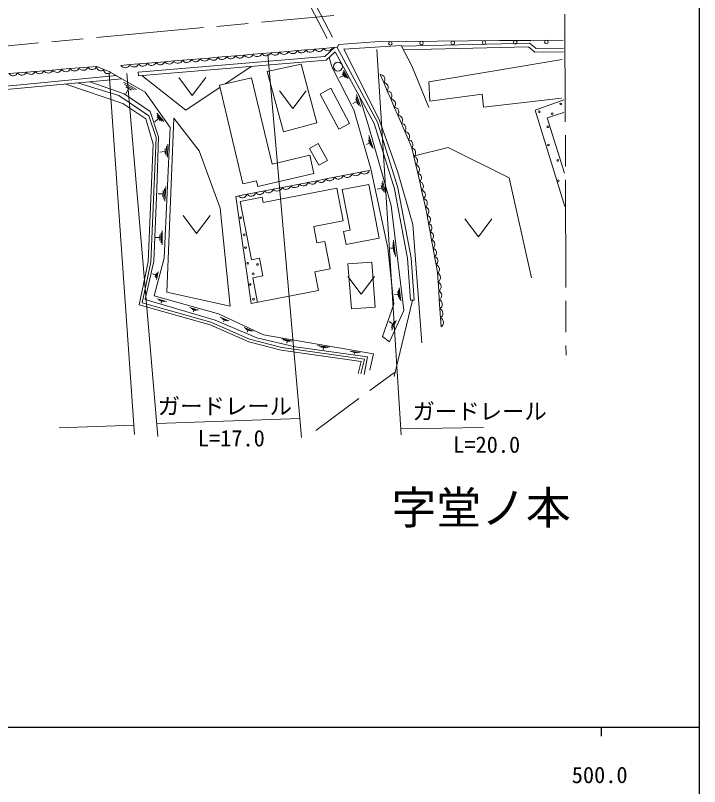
# Model space of a CAD drawing. Units: millimetres, scale not verified. Extents: x 40000 to 680000, y 20000 to 380000.
# Drawn here: x 502594 to 579000, y 198357 to 284498 of the extents above; entities that cross this region are included whole.
import ezdxf
from ezdxf.enums import TextEntityAlignment as Align

# ---------------------------------------------------------------- set-up
doc = ezdxf.new("R2010")
doc.units = ezdxf.units.MM
doc.header["$LTSCALE"] = 1000
doc.linetypes.add('CHAIN', pattern=[18.5, 12, -1.5, 3.5, -1.5])
doc.linetypes.add('DASHED', pattern=[7.5, 6, -1.5])
for name, color, linetype, lineweight in [('M-BGD', 7, 'Continuous', 13), ('M-BGD-EXST', 7, 'Continuous', 13), ('M-BMK', 2, 'CHAIN', 13), ('M-STR-HTXT', 7, 'Continuous', 13), ('M-TTL-BAND', 7, 'Continuous', 25)]:
    doc.layers.add(name, color=color, linetype=linetype, lineweight=lineweight)
doc.layers.add('M-BMK-HTXT', color=7, linetype='Continuous')
doc.styles.add('ＭＳ ゴシック', font='')
doc.styles.get('ＭＳ ゴシック').set_extended_font_data('MS Gothic')

msp = doc.modelspace()

# ---------------------------------------------------------------- linework, layer by layer
at = {"layer": 'M-BGD', "linetype": 'DASHED'}
for p, q in [((534641, 287257), (537953, 280883)), ((535249, 287390), (538563, 281009)), ((536137, 238129), (544921, 244628))]:
    msp.add_line(p, q, dxfattribs=at)
at = {"layer": 'M-BGD'}
for p, q in [((556666, 281680), (560154, 281709)), ((560154, 281709), (563772, 281738)), ((537014, 280816), (538506, 280941)), ((538512, 280930), (538709, 281234)), ((542721, 281555), (538709, 281234)), ((542715, 281566), (546203, 281595)), ((546203, 281595), (549691, 281623)), ((549691, 281623), (553178, 281652)), ((553178, 281652), (556666, 281680)), ((526185, 279907), (527170, 279990)), ((527170, 279990), (528154, 280072)), ((528154, 280072), (529139, 280155)), ((529139, 280155), (530123, 280238)), ((530123, 280238), (531108, 280320)), ((531108, 280320), (532092, 280403)), ((532092, 280403), (533076, 280486)), ((533076, 280486), (534061, 280568)), ((534061, 280568), (535045, 280651)), ((535045, 280651), (536030, 280734)), ((536030, 280734), (537014, 280816)), ((516341, 279081), (517325, 279163)), ((517325, 279163), (518310, 279246)), ((518310, 279246), (519294, 279329)), ((519294, 279329), (520279, 279411)), ((520279, 279411), (521263, 279494)), ((521263, 279494), (522247, 279577)), ((522247, 279577), (523232, 279659)), ((523232, 279659), (524216, 279742)), ((524216, 279742), (525201, 279825)), ((525201, 279825), (526185, 279907)), ((503826, 278170), (504806, 278247)), ((504806, 278247), (505786, 278324)), ((505786, 278324), (506766, 278400)), ((506766, 278400), (507746, 278477)), ((507746, 278477), (508726, 278553)), ((508726, 278553), (509706, 278630)), ((509706, 278630), (510687, 278707)), ((510687, 278707), (511667, 278783)), ((511667, 278783), (512460, 278464)), ((512460, 278464), (513253, 278144)), ((514372, 278915), (515356, 278998)), ((515356, 278998), (516341, 279081)), ((528928, 278809), (525994, 276834)), ((539216, 278332), (539765, 277453)), ((501865, 278017), (502845, 278094)), ((502845, 278094), (503826, 278170)), ((516291, 278156), (516324, 277757)), ((516697, 277788), (521630, 273898)), ((528967, 277536), (525403, 276695)), ((528967, 277536), (531248, 267876)), ((539178, 277741), (538788, 277552)), ((539139, 277967), (539374, 277590)), ((539177, 278149), (539569, 277522)), ((543726, 276991), (543332, 277902)), ((514653, 277037), (516128, 276236)), ((514788, 276770), (515842, 276199)), ((525403, 276695), (528006, 265672)), ((544119, 276080), (543726, 276991)), ((514923, 276504), (515555, 276161)), ((515189, 276231), (514937, 275725)), ((521630, 273898), (525455, 276472)), ((537801, 276356), (536612, 275717)), ((536612, 275717), (538720, 271798)), ((539909, 272437), (537801, 276356)), ((540689, 275664), (541129, 274311)), ((544513, 275169), (544119, 276080)), ((540624, 274849), (540268, 274675)), ((540601, 275173), (540790, 274593)), ((540645, 275419), (540959, 274452)), ((544906, 274258), (544513, 275169)), ((545300, 273347), (544906, 274258)), ((518395, 273592), (519176, 272641)), ((518405, 273372), (518963, 272692)), ((518415, 273152), (518750, 272744)), ((545694, 272435), (545300, 273347)), ((561966, 273074), (563848, 273664)), ((561966, 273074), (563907, 266880)), ((518515, 272892), (518178, 272610)), ((538720, 271798), (539909, 272437)), ((546087, 271524), (545694, 272435)), ((546481, 270613), (546087, 271524)), ((542035, 270572), (542232, 269953)), ((542052, 270822), (542380, 269790)), ((542069, 271072), (542528, 269628)), ((546874, 269702), (546481, 270613)), ((519315, 269647), (519299, 269020)), ((519467, 269883), (519440, 268838)), ((519620, 270118), (519582, 268656)), ((536413, 270175), (535442, 269637)), ((535442, 269637), (536478, 267765)), ((537449, 268302), (536413, 270175)), ((542078, 270233), (541803, 270087)), ((547092, 268758), (546874, 269702)), ((519209, 269315), (518718, 269225)), ((531248, 267876), (535456, 268870)), ((535456, 268870), (535933, 266853)), ((536478, 267765), (537449, 268302)), ((547309, 267813), (547092, 268758)), ((541150, 266992), (542125, 267183)), ((547526, 266869), (547309, 267813)), ((535933, 266853), (529663, 265373)), ((536270, 266039), (537246, 266230)), ((537246, 266230), (538222, 266420)), ((538222, 266420), (539198, 266611)), ((539198, 266611), (540174, 266801)), ((540174, 266801), (541150, 266992)), ((547743, 265925), (547526, 266869)), ((519390, 265404), (519295, 263753)), ((529509, 266027), (528006, 265672)), ((529663, 265373), (529509, 266027)), ((532367, 265277), (533343, 265467)), ((533343, 265467), (534319, 265658)), ((534319, 265658), (535295, 265848)), ((535295, 265848), (536270, 266039)), ((542055, 265613), (539099, 265042)), ((543210, 259623), (542055, 265613)), ((543440, 265518), (543589, 264930)), ((543521, 265752), (543771, 264771)), ((543603, 265985), (543953, 264613)), ((547960, 264980), (547743, 265925)), ((518977, 264571), (518520, 264562)), ((519088, 264927), (519048, 264219)), ((519239, 265165), (519171, 263986)), ((528464, 264514), (527208, 264269)), ((528464, 264514), (529439, 264705)), ((529439, 264705), (530415, 264895)), ((530251, 263597), (538491, 265202)), ((530415, 264895), (531391, 265086)), ((531391, 265086), (532367, 265277)), ((538491, 265202), (539199, 261563)), ((539099, 265042), (539976, 260498)), ((543427, 265199), (542987, 265074)), ((548177, 264036), (547960, 264980)), ((527214, 264257), (528939, 252304)), ((527692, 263730), (530132, 264205)), ((528965, 257194), (527692, 263730)), ((530132, 264205), (530251, 263597)), ((548394, 263092), (548177, 264036)), ((548562, 262171), (548394, 263092)), ((548729, 261251), (548562, 262171)), ((539199, 261563), (535906, 260921)), ((548896, 260331), (548729, 261251)), ((518869, 260220), (518860, 259108)), ((518999, 260435), (518986, 258878)), ((535906, 260921), (536264, 259085)), ((539242, 260356), (539976, 260498)), ((539242, 260356), (539521, 258911)), ((549064, 259410), (548896, 260331)), ((518650, 259676), (518223, 259701)), ((518739, 260005), (518733, 259338)), ((543210, 259623), (539521, 258911)), ((544834, 259386), (545045, 257586)), ((549231, 258490), (549064, 259410)), ((536264, 259085), (537164, 259260)), ((537164, 259260), (537759, 256201)), ((544742, 258494), (544496, 258504)), ((544746, 258878), (544837, 258106)), ((544790, 259132), (544941, 257846)), ((549399, 257569), (549231, 258490)), ((549566, 256649), (549399, 257569)), ((528965, 257194), (529854, 257367)), ((529854, 257367), (530237, 255404)), ((542383, 256943), (539722, 256733)), ((539722, 256733), (540118, 251709)), ((542780, 251919), (542383, 256943)), ((518539, 255841), (518337, 255014)), ((537759, 256201), (536021, 255863)), ((536021, 255863), (536430, 253763)), ((549733, 255729), (549566, 256649)), ((518203, 255521), (517908, 255638)), ((518305, 255675), (518218, 255321)), ((518422, 255758), (518278, 255168)), ((530237, 255404), (529104, 255183)), ((529638, 252440), (529104, 255183)), ((549801, 254726), (549733, 255729)), ((549868, 253724), (549801, 254726)), ((528939, 252304), (536430, 253763)), ((545263, 253339), (544922, 253352)), ((545296, 253646), (545366, 253026)), ((545375, 253849), (545492, 252816)), ((545454, 254052), (545618, 252606)), ((549935, 252721), (549868, 253724)), ((518429, 252843), (519459, 252551)), ((518562, 252747), (519297, 252539)), ((518694, 252652), (519135, 252527)), ((518905, 252553), (518856, 252374)), ((546925, 252692), (544892, 244167)), ((546725, 252678), (547124, 252707)), ((550003, 251718), (549935, 252721)), ((522090, 251856), (523049, 251573)), ((522211, 251759), (522896, 251557)), ((522332, 251662), (522743, 251541)), ((522527, 251564), (522472, 251377)), ((540118, 251709), (542780, 251919)), ((550070, 250716), (550003, 251718)), ((525477, 250798), (526426, 250366)), ((525591, 250682), (526268, 250373)), ((550138, 249713), (550070, 250716)), ((525705, 250566), (526111, 250381)), ((525894, 250437), (525821, 250256)), ((544639, 250070), (544350, 250318)), ((544804, 250251), (544590, 249789)), ((544962, 250330), (544605, 249561)), ((545121, 250410), (544620, 249332)), ((528130, 249652), (529135, 249230)), ((528249, 249541), (528967, 249239)), ((528368, 249429), (528799, 249248)), ((528567, 249305), (528486, 249134)), ((532344, 248369), (533568, 248125)), ((532507, 248273), (533382, 248099)), ((532671, 248178), (533195, 248073)), ((532925, 248085), (532887, 247881)), ((536340, 247643), (537662, 247456)), ((536523, 247550), (537467, 247417)), ((536707, 247457), (537273, 247377)), ((536986, 247373), (536968, 247152)), ((539991, 247011), (541080, 246849)), ((540135, 246943), (540912, 246827)), ((540278, 246874), (540745, 246805)), ((540504, 246810), (540464, 246660))]:
    msp.add_line(p, q, dxfattribs=at)
for points in [[(516291, 278156), (537131, 279894), (538227, 280906)], [(547124, 252707), (546788, 257412), (545300, 265237), (543043, 272583), (538512, 280930)], [(547978, 247942), (546979, 261150), (545316, 266971), (543202, 272891), (539278, 280745), (545680, 281139), (546864, 278859), (548750, 274211)], [(545727, 281048), (560023, 281405), (560754, 280786), (563785, 280848)], [(545932, 280653), (559881, 281002), (560611, 280383), (563788, 280448)], [(516324, 277757), (537302, 279507), (538319, 280447)], [(546725, 252678), (546391, 257360), (544911, 265141), (542673, 272427), (538319, 280447)], [(537619, 279800), (537953, 278672), (540369, 273935), (542287, 267364), (544170, 258554), (544845, 252231), (543601, 248625), (544383, 248039), (545964, 251538), (544547, 263283), (542030, 272155), (540971, 275562)], [(563647, 279561), (548750, 277094), (548881, 274924), (554702, 275713), (554850, 274233), (563581, 275269)], [(462603, 275002), (468189, 274702), (473613, 274617), (482531, 274843), (489492, 275173), (502803, 276325), (514494, 277424)], [(462624, 275402), (468202, 275102), (473612, 275018), (482517, 275243), (489465, 275572), (502767, 276724), (513892, 277769)], [(513259, 278133), (517100, 275928), (519879, 271987), (519197, 257376), (518070, 253186), (525283, 251163), (530282, 248830), (542590, 246711), (542185, 244854)], [(517967, 270103), (517150, 272950), (514576, 274666), (508241, 276836)], [(509510, 276956), (514158, 275556), (517504, 273283), (518297, 270851)], [(541554, 244390), (541900, 246378), (533818, 247497), (529556, 248497), (524914, 250472), (517094, 252770), (518034, 257055), (518392, 265113), (518588, 270942), (517633, 273754), (514723, 275745), (510912, 277088)], [(563835, 275068), (560652, 273925), (563939, 263161)], [(541180, 244446), (541572, 246096), (532341, 247409), (528745, 248333), (524432, 250226), (516758, 252379), (517732, 256949), (518297, 270851)], [(540888, 244516), (541204, 245845), (532283, 247114), (528647, 248048), (524330, 249943), (516406, 252166), (517433, 256986), (517967, 270103)], [(547163, 268811), (550905, 269752), (557750, 266346), (560222, 255203)]]:
    msp.add_lwpolyline(points, dxfattribs=at)
for points in [[(534510, 279052), (536253, 272515), (532524, 271511), (530707, 278252)], [(519497, 253568), (526589, 252010), (525476, 262971), (523096, 269362), (520275, 273020)]]:
    msp.add_lwpolyline(points, close=True, dxfattribs=at)
for centre, radius in [((558411, 281494), 200), ((561899, 281523), 200), ((544461, 281380), 200), ((547948, 281409), 200), ((551436, 281437), 200), ((554924, 281466), 200), ((563491, 274606), 100), ((561101, 273737), 100), ((562543, 273500), 100), ((562059, 272068), 100), ((562118, 270023), 100), ((563155, 268305), 100), ((563214, 266023), 100), ((527751, 261898), 100), ((528145, 259995), 100), ((528285, 258559), 100), ((528531, 256812), 100), ((529614, 256689), 100), ((529146, 255630), 100), ((528801, 254449), 100), ((529171, 252800), 100)]:
    msp.add_circle(centre, radius, dxfattribs=at)
for centre, radius, start, end in [((537485, 281113), 557, 212.25468, 337.34214), ((526656, 280204), 557, 212.25468, 337.34214), ((527641, 280287), 557, 212.25415, 337.34277), ((528625, 280370), 557, 212.25454, 337.34228), ((529609, 280452), 557, 212.25468, 337.34214), ((530594, 280535), 557, 212.25415, 337.34277), ((531578, 280617), 557, 212.25454, 337.34228), ((532563, 280700), 557, 212.25415, 337.34277), ((533547, 280783), 557, 212.25454, 337.34228), ((534532, 280865), 557, 212.25468, 337.34214), ((535516, 280948), 557, 212.25415, 337.34277), ((536501, 281031), 557, 212.25454, 337.34228), ((516811, 279378), 557, 212.25415, 337.34277), ((517796, 279460), 557, 212.25454, 337.34228), ((518780, 279543), 557, 212.25468, 337.34214), ((519765, 279626), 557, 212.25415, 337.34277), ((520749, 279708), 557, 212.25454, 337.34228), ((521734, 279791), 557, 212.25415, 337.34277), ((522718, 279874), 557, 212.25454, 337.34228), ((523703, 279956), 557, 212.25637, 337.34045), ((524687, 280039), 557, 212.25584, 337.34109), ((525672, 280122), 557, 212.25601, 337.34197), ((504296, 278461), 553, 211.67861, 337.25995), ((505276, 278537), 553, 211.67768, 337.25962), ((506256, 278614), 553, 211.67861, 337.25995), ((507236, 278690), 553, 211.67915, 337.25932), ((508217, 278767), 553, 211.67728, 337.26012), ((509197, 278844), 553, 211.67861, 337.25995), ((510177, 278920), 553, 211.67915, 337.25932), ((511157, 278997), 553, 211.67715, 337.26025), ((512121, 278767), 455, 177.96159, 318.16191), ((512915, 278448), 455, 177.95992, 318.16357), ((514843, 279213), 557, 212.25454, 337.34228), ((515827, 279295), 557, 212.25468, 337.34214), ((502336, 278307), 553, 211.67768, 337.25962), ((503316, 278384), 553, 211.67875, 337.25981), ((543290, 277343), 560, 321.05277, 85.67232), ((543683, 276432), 560, 321.05438, 85.67224), ((544077, 275521), 560, 321.05287, 85.67268), ((544471, 274610), 560, 321.05438, 85.67224), ((544864, 273699), 560, 321.05277, 85.67232), ((545258, 272788), 560, 321.05283, 85.67379), ((545651, 271877), 560, 321.05438, 85.67224), ((546045, 270965), 560, 321.05277, 85.67232), ((546439, 270054), 560, 321.05371, 85.67291), ((546748, 269176), 541, 309.41749, 76.48327), ((546965, 268232), 541, 309.4164, 76.4841), ((541587, 267344), 562, 218.83589, 343.26999), ((547182, 267287), 541, 309.41793, 76.48372), ((536708, 266391), 562, 218.83478, 343.27087), ((537684, 266582), 562, 218.83456, 343.27132), ((538660, 266773), 562, 218.8344, 343.27035), ((539636, 266963), 562, 218.83644, 343.26921), ((540611, 267154), 562, 218.83621, 343.26966), ((547399, 266343), 541, 309.41749, 76.48327), ((532805, 265629), 562, 218.83621, 343.26966), ((533781, 265820), 562, 218.83478, 343.27087), ((534756, 266010), 562, 218.83456, 343.27132), ((535732, 266201), 562, 218.83423, 343.27164), ((547616, 265399), 541, 309.4164, 76.4841), ((527926, 264676), 562, 218.83423, 343.27164), ((528901, 264866), 562, 218.83495, 343.26957), ((529877, 265057), 562, 218.83621, 343.26966), ((530853, 265248), 562, 218.83589, 343.26999), ((531829, 265438), 562, 218.83644, 343.26921), ((547834, 264454), 541, 309.41793, 76.48372), ((548051, 263510), 541, 309.41749, 76.48327), ((548267, 262593), 515, 304.95641, 75.6536), ((548434, 261673), 515, 304.95485, 75.65396), ((548602, 260752), 515, 304.9547, 75.65531), ((548769, 259832), 515, 304.9547, 75.65531), ((548936, 258912), 515, 304.95641, 75.6536), ((549104, 257991), 515, 304.95485, 75.65396), ((549271, 257071), 515, 304.9547, 75.65531), ((549438, 256150), 515, 304.95641, 75.6536), ((549497, 255209), 571, 302.16138, 65.53095), ((549564, 254207), 571, 302.15918, 65.53322), ((549632, 253204), 571, 302.16103, 65.53243), ((549699, 252202), 571, 302.16086, 65.53154), ((549766, 251199), 571, 302.16062, 65.53292), ((549834, 250196), 571, 302.16138, 65.53095)]:
    msp.add_arc(centre, radius, start, end, dxfattribs=at)
at = {"layer": 'M-BGD-EXST'}
for p, q in [((520849, 277565), (522349, 275565)), ((522349, 275565), (523849, 277565)), ((532071, 276085), (533571, 274085)), ((533571, 274085), (535071, 276085)), ((521326, 262141), (522826, 260141)), ((522826, 260141), (524326, 262141)), ((552795, 261759), (554295, 259759)), ((554295, 259759), (555795, 261759)), ((539713, 255346), (541213, 253346)), ((541213, 253346), (542713, 255346))]:
    msp.add_line(p, q, dxfattribs=at)
msp.add_circle((538605, 278783), 500, dxfattribs=at)
at = {"layer": 'M-BMK'}
for p, q in [((493225, 280309), (538170, 284498)), ((563969, 284623), (564084, 246543))]:
    msp.add_line(p, q, dxfattribs=at)
at = {"layer": 'M-STR-HTXT'}
for p, q in [((530782, 280153), (534560, 237342)), ((542967, 280681), (545668, 237635)), ((515908, 237690), (513054, 277977)), ((518515, 237462), (515051, 278028)), ((507489, 238436), (515835, 238714)), ((518390, 238927), (534373, 239463)), ((545626, 238312), (554877, 238462))]:
    msp.add_line(p, q, dxfattribs=at)
at = {"layer": 'M-TTL-BAND'}
for p, q in [((579000, 20000), (579000, 370000)), ((40000, 205000), (579000, 205000)), ((568000, 205000), (568000, 204000))]:
    msp.add_line(p, q, dxfattribs=at)

# ---------------------------------------------------------------- texts
at = {"layer": 'M-BMK-HTXT', "style": 'ＭＳ ゴシック'}
msp.add_text('字堂ノ本', height=3666, dxfattribs=at).set_placement((554603, 229506), align=Align.MIDDLE_CENTER)
at = {"layer": 'M-STR-HTXT', "style": 'ＭＳ ゴシック'}
for s, p in [('ガードレール', (525988, 240846)), ('ガードレール', (554437, 240274)), ('L=17.0', (526703, 237272)), ('L=20.0', (555224, 236557))]:
    msp.add_text(s, height=1833, dxfattribs=at).set_placement(p, align=Align.MIDDLE_CENTER)
at = {"layer": 'M-TTL-BAND', "style": 'ＭＳ ゴシック'}
msp.add_text('500.0', height=1833, dxfattribs=at).set_placement((567844, 198195), align=Align.BOTTOM_CENTER)

doc.saveas('drawing.dxf')
